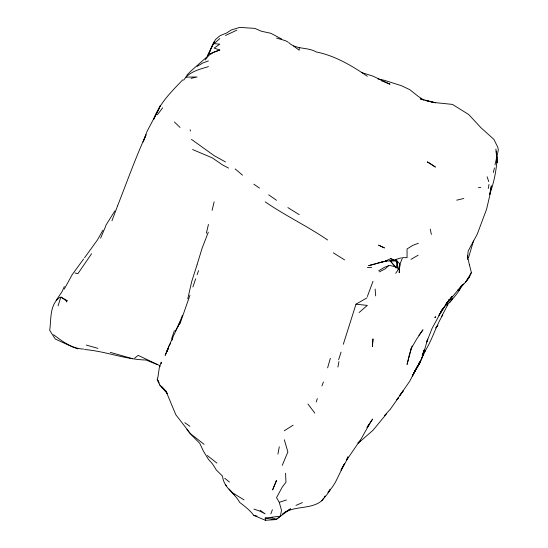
<?xml version="1.0" encoding="UTF-8"?>
<svg xmlns="http://www.w3.org/2000/svg" width="548" height="548" viewBox="0 0 548 548"><rect width="100%" height="100%" fill="white"/><g stroke="black" fill="none" stroke-linecap="round" stroke-linejoin="round"><path stroke-width="0.82" d="M161.242 363.769L161.256 362.139L159.338 367.585L157.824 377.805M495.885 149.083L496.694 157.434L495.002 164.962M157.276 379.497L157.372 378.01M467.417 259.519L468.156 251.018L477.246 234.188L486.583 209.233L490.138 193.985L491.378 185.793L490.186 191.916M399.608 267.986L399.191 272.699L399.958 264.061L402.595 257.629L407.054 257.704L407.054 248.936L412.726 245.394L418.405 243.237M399.745 266.417L399.958 264.061L395.704 259.485L401.376 257.82M159.263 383.066L157.29 379.6L159.605 384.812L165.941 391.053L175.833 414.761L191.416 434.913L199.746 443.332L203.466 451.223L208.439 459.347L212.35 463.718L216.35 469.992L222.522 476.144C223.632 487.795 234.613 492.912 239.681 502.393C244.751 506.311 249.991 510.236 253.84 515.428L265.396 520.305L275.165 519.634L276.535 519.209L280.446 516.134L281.473 510.174L279.261 502.345L276.535 497.666L282.213 487.145L285.967 482.226L285.583 473.232M277.932 454.1L279.288 446.764M488.247 188.519L489.015 184.429M395.704 273.301L398.259 269.637L396.773 260.992L390.032 260.711L396.101 267.931L397.136 262.43L395.704 259.485M337.924 367.044L338.959 361.591M417.631 365.79L412.308 376.038L420.72 361.235L415.007 371.044C418.535 365.023 422.761 359.036 423.453 351.891M187.765 298.818L191.732 281.446L197.02 264.924M206.349 233.332L208.439 224.447M212.117 210.336L214.117 201.876M327.608 367.845L330.355 358.31M424.077 351.412L422.755 355.858L424.077 350.535L422.097 357.762L424.118 350.09M422.755 355.858L424.179 350.124M493.316 172.49L494.46 167.914M468.485 257.766L473.486 240.99M343.315 344.274L355.988 304.195L366.996 297.838M496.714 158.009L498.296 149.96L497.844 147.344L493.906 139.384L480.822 127.595L468.78 114.58L452.449 104.401L433.119 102.401L425.248 100.394L435.427 102.771L420.179 98.818L423.296 99.948M424.577 349.782L427.68 339.041L426.755 341.966L432.043 328.458L442.921 308.524L440.304 312.689M462.354 284.481C459.066 292.591 452.395 298.982 446.778 305.606M316.258 401.999L317.299 398.608M189.951 295.214L180.066 323.601M58.095 305.818L60.623 297.804M338.643 359.714L341.062 352.124M171.983 340.246L173.264 336.308L180.066 322.012L178.203 326.053L182.395 315.374M197.088 264.65L202.137 248.141L208.322 232.188M111.97 220.734L117.532 205.98M192.91 286.96L195.657 278.816M422.2 355.789L424.077 350.247M171.668 338.534L174.394 330.602M489.665 194.17L490.487 191.834L489.734 194.211C494.008 182.436 496.632 169.736 497.084 157.208M197.088 274.699L198.595 270.568M270.863 513.908L272.397 509.715M373.003 281.268L367.331 296.598M321.936 385.902L323.402 381.983M67.103 300.619L66.575 302.017L66.411 300.831L60.903 297.071L67.103 300.619L66.411 300.831M170.681 343.185L168.626 346.733L165.174 355.392L168.394 348.062M117.649 205.692C126.924 181.977 135.514 158.036 146.021 134.801L143.11 141.98L147.138 131.205L157.372 111.826L153.495 119.69C159.187 103.634 171.312 91.742 182.861 79.755M412.13 346.028L410.925 349.028L416.59 339.191L422.988 329.78L418.85 335.321M158.262 110.477L160.098 105.922L157.934 111.223M207.487 56.526L211.966 46.614M460.943 286.049L459.121 290.515L460.71 286.625M105.846 225.831L100.62 238.14M265.396 520.305L265.184 518.045L280.446 516.134M463.8 283.837L457.422 290.687L458.128 289.933C463.156 284.686 468.937 279.596 471.376 272.534L469.472 264.958M172.545 338.027L168.626 346.733M64.349 286.536L61.999 291.728L56.149 300.393M207.254 56.389L215.433 39.586L220.043 35.689L226.667 32.962L231.14 30.051L239.729 27.4L254.889 28.386L261.321 31.229L270.863 33.291L281.747 39.086M168.407 348.007L166.537 352.083L168.647 347.685M425.385 350.823L420.679 360.372M210.302 49.724L214.117 41.915L211.74 46.744M64.226 289.173L72.247 274.569L83.597 259.019M447.771 304.777L441.544 316.573M416.473 368.085L409.794 381.134L399.869 395.43M175.401 330.992L180.614 321.176M208.014 54.958L210.638 49.923M412.726 375.229L414.939 371.003M282.213 465.396L287.885 451.956L284.309 439.736M416.85 367.345L417.583 365.975M417.973 365.263L419.946 361.721M102.949 230.187L97.359 240.065L84.556 257.779M442.921 308.524L438.941 315.271L449.764 299.372L452.449 296.29L446.36 303.962L458.128 289.933M471.376 272.534L465.533 282.268L469.472 276.877M424.481 351.98C432.132 340.404 435.557 326.656 442.777 314.997M418.788 363.536L419.953 361.646M105.853 225.31L114.888 210.87M446.216 303.88L440.359 312.661M183.655 80.207C188.923 71.774 199.493 69.301 208.439 66.63M91.612 253.703L77.926 273.63L74.96 273M321.84 500.721L323.224 498.707M324.142 497.365L325.06 496.029M446.778 303.051L445.894 304.325L447.695 301.763M448.593 300.489L449.483 299.208L448.511 300.523M366.9 427.515L372.626 419.083L367.331 427.406L369.736 423.536L361.2 438.79L346.391 460.443L347.953 456.827L345.74 462.094L341.027 470.095L344.63 463.471L335.369 482.322L332.335 487.117L328.177 492.207M449.833 302.434L452.449 298.866L451.319 300.27M205.26 59.917L208.439 55.615L214.117 52.019L219.789 50.012L214.117 48.108L219.789 44.141L214.117 43.669L219.789 38.545M435.92 327.903L437.886 325.279L435.893 327.779M399.882 395.272L403.417 390.56L396.786 399.835M390.34 409.219L398.492 397.601L397.218 399.28M157.372 114.799L162.674 107.84M450.86 297.763L451.922 296.42M446.778 302.88L449.353 299.64M327.971 492.378L330.403 489.33L327.608 493.762L321.936 500.653M386.683 413.658L373.003 430.276L358.289 443.133M384.354 415.713L390.032 409.527M186.649 75.384L190.731 71.192L208.439 55.615M396.101 267.931L395.704 266.992L390.032 265.451L388.416 265.814L385.374 268.746L379.415 271.863M359.098 312.545L367.331 305.4L355.988 304.195M60.102 297.187C49.478 304.202 51.293 319.251 49.704 330.321L55.225 338.993L72.247 346.836L77.926 348.884M410.966 259.348L418.145 255.204M357.871 442.859L360.392 440.825M134.671 358.104L138.206 355.385L159.256 365.358L160.037 366.674M284.248 430.797L293.139 425.173M378.682 270.842L384.354 267.342L388.416 265.814M321.498 501.023C310.072 509.989 293.639 505.078 282.213 514.216M197.088 66.438L202.767 63.006L208.439 60.883M284.371 512.613L290.481 508.825L276.535 519.209L270.863 517.476M236.811 30.167L225.468 35.524M390.614 258.67L395.704 260.643L385.182 261.129L390.614 258.67L396.773 260.992L395.087 260.766M295.934 505.42L302.386 502.591M208.439 54.3L219.789 50.012M279.261 502.345L286.488 499.968M373.791 264.348L384.038 261.423M379.49 262.752L386.785 260.916M463.8 198.472L456.71 200.171M373.003 264.574L368.646 265.643L384.354 261.321M191.019 78.364L197.088 76.98L185.745 77.131M83.597 349.049C72.261 348.802 62.239 341.39 53.526 334.67M385.182 261.129L386.799 260.786M478.507 187.594L480.822 187.423M367.331 267.465L371.64 267.369M145.809 360.015C124.917 359.426 105.332 351.131 84.508 349.542M288.686 42.559C296.187 49.834 307.558 46.868 316.237 51.944C334.931 55.677 351.734 65.616 367.331 76.275M265.184 518.045L275.165 519.634M253.84 515.428L257.081 516.079M377.997 78.987L384.354 80.296L401.376 85.68L409.774 89.673L418.405 96.51L424.077 100.229M132.657 358.735L110.217 352.33M86.269 345.055L97.9 348.364M276.535 38.052L285.453 40.696L287.967 42.052M361.653 72.569L373.003 76.151L390.032 84.221L381.113 80.597M253.84 509.078L259.512 511.01L265.157 513.86L260.101 510.263M146.357 360.091L157.372 364.66M192.588 149.536L212.247 157.845L222.611 164.969L228.564 168.085M225.468 161.955L214.117 155.646L191.416 139.343M333.28 252.82L344.63 259.937M244.024 499.886L233.051 493.118M287.885 207.596L299.235 214.672M276.535 200.308L268.678 194.821M327.608 239.983C307.462 226.18 285.303 215.707 265.184 201.849M253.84 184.196L259.512 188.108M184.806 422.686L189.909 426.289M204.082 444.318L189.601 433.023L186.93 429.385M293.564 46.073L299.235 50.204L299.235 47.724M216.926 463.108L207.343 455.539M224.735 478.26L229.461 482.082M235.154 168.914L242.49 175.182M161.626 386.566L164.975 390.313M234.544 494.81L229.078 489.022M174.394 121.971L180.066 127.465M390.032 260.711L395.704 266.992M159.605 384.812L167.243 393.512L165.941 391.053M225.468 484.651L226.495 485.898M307.949 404.006L314.847 413.13M157.29 379.6L158.619 381.689M162.16 387.272L163.044 388.662M190.06 129.773L190.553 131.054M487.11 176.778L488.782 181.655M467.478 255.717L469.376 264.828M430.255 229.133L431.365 234.469M397.136 262.43L398.259 269.637M375.127 289.043L375.681 295.913M496.221 151.152L496.591 156.18M496.776 158.694L497.091 162.886L496.755 156.139M373.003 339.007L372.387 346.432L373.003 339.007M409.37 354.679L407.054 364.509L411.116 349.138L409.37 354.679M276.24 480.945L272.589 489.946L276.535 480.473L276.24 480.945M435.174 317.162L434.941 317.587L435.427 316.717L435.174 317.162M378.682 245.182L384.354 247.888L378.682 245.182M429.844 163.263L427.228 161.859L435.427 167.078L429.844 163.263"/></g></svg>
